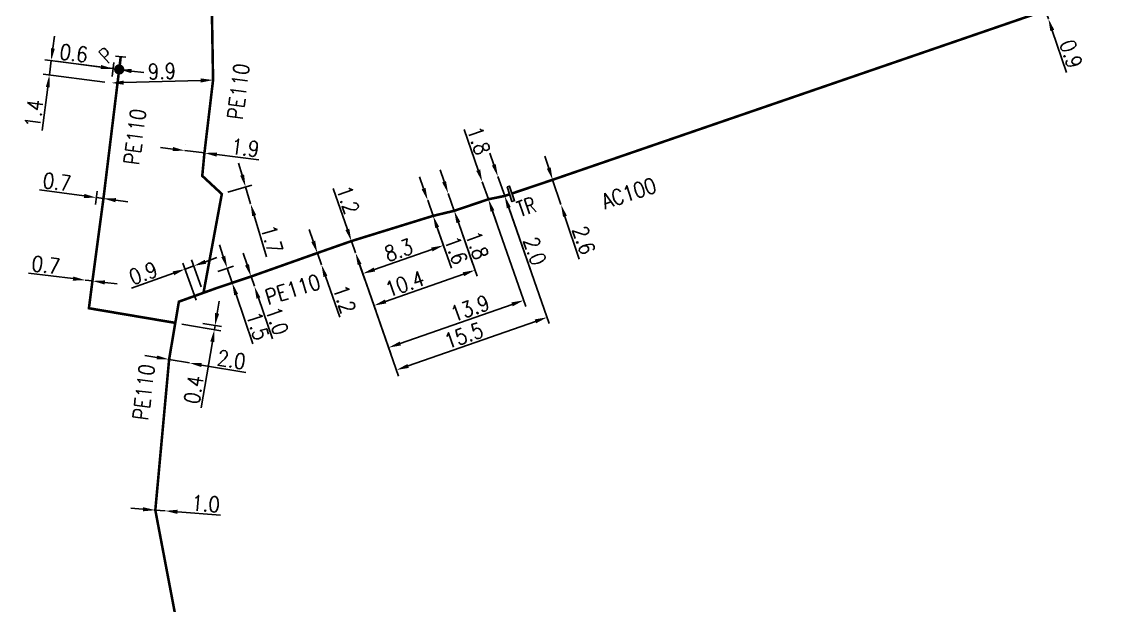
# Model space of a CAD drawing. Header units: millimetres. Extents: x 100882 to 102000, y 121995 to 123000.
# Drawn here: x 101475.9 to 101583, y 122133.1 to 122189.8 of the extents above; entities that cross this region are included whole.
import ezdxf
from ezdxf.enums import TextEntityAlignment as Align

# ---------------------------------------------------------------- set-up
doc = ezdxf.new("R2010")
doc.units = ezdxf.units.MM
doc.header["$PDMODE"] = 34
doc.linetypes.add('L_25_AP', pattern=[2000, 1000, 1000])
doc.linetypes.add('L_25_PE', pattern=[2000, 1000, 1000])
doc.layers.get('0').update_dxf_attribs({"linetype": 'CONTINUOUS'})
doc.layers.get('DEFPOINTS').update_dxf_attribs({"linetype": 'CONTINUOUS'})
for name, color, linetype in [('L_150', 1, 'CONTINUOUS'), ('L_300', 7, 'CONTINUOUS'), ('L_340', 7, 'CONTINUOUS')]:
    doc.layers.add(name, color=color, linetype=linetype)
doc.styles.add('G_ROMANS', font='ROMANS.SHX', dxfattribs={"width": 0.75})
doc.styles.get("Standard").update_dxf_attribs({"font": 'romans.shx', "width": 0.85})
doc.dimstyles.get("Standard").update_dxf_attribs({"dimtxt": 1.5, "dimasz": 1.2, "dimexe": 0.625, "dimexo": 0.625, "dimgap": 0.25, "dimtad": 1, "dimdec": 1, "dimzin": 0, "dimdsep": 46, "dimtxsty": 'Standard', "dimcen": -0.5, "dimadec": 0, "dimazin": 0, "dimtfac": 1, "dimtdec": 1, "dimtmove": 0, "dimatfit": 3, "dimfxl": 0, "dimtolj": 1, "dimtzin": 0, "dimarcsym": 0})

# ---------------------------------------------------------------- blocks, each defined once
blk = doc.blocks.new('*D62')
at = {"layer": 'DEFPOINTS', "color": 0, "linetype": 'Continuous', "transparency": 16777216}
for p in [(101491.77, 122165.79), (101493.56, 122163.49), (101493.06, 122162.19)]:
    blk.add_point(p, dxfattribs=at)
at = {"layer": 'L_150', "color": 0, "linetype": 'Continuous', "lineweight": -2, "transparency": 16777216}
for p, q in [((101492.85, 122162.78), (101491.56, 122166.38)), ((101493.34, 122164.07), (101492.4, 122166.68)), ((101493.75, 122166.5), (101494.87, 122166.91)), ((101490.64, 122165.38), (101486.58, 122163.93)), ((101492.62, 122166.1), (101491.77, 122165.79))]:
    blk.add_line(p, q, dxfattribs=at)
at = {"layer": 'L_150', "color": 0, "linetype": 'Continuous', "transparency": 16777216}
for points in [[(101493.68, 122166.69), (101493.81, 122166.31), (101492.62, 122166.1)], [(101490.57, 122165.57), (101490.71, 122165.2), (101491.77, 122165.79)]]:
    blk.add_solid(points, dxfattribs=at)
at = {"layer": 'L_150', "color": 0, "linetype": 'Continuous', "transparency": 16777216, "insert": (101487.71, 122165.39), "char_height": 1.5, "attachment_point": 5, "rotation": 19.7913}
blk.add_mtext('\\A1;0.9', dxfattribs=at)
blk = doc.blocks.new('*D63')
at = {"layer": 'DEFPOINTS', "color": 0, "linetype": 'Continuous', "transparency": 16777216}
for p in [(101494.36, 122165.37), (101495.87, 122165.88), (101494.84, 122163.95)]:
    blk.add_point(p, dxfattribs=at)
at = {"layer": 'L_150', "color": 0, "linetype": 'Continuous', "lineweight": -2, "transparency": 16777216}
for p, q in [((101495.48, 122167.01), (101495.1, 122168.15)), ((101494.95, 122165.57), (101496.46, 122166.08)), ((101495.87, 122165.88), (101496.35, 122164.46)), ((101495.43, 122164.15), (101496.94, 122164.66)), ((101496.73, 122163.32), (101498.35, 122158.54))]:
    blk.add_line(p, q, dxfattribs=at)
at = {"layer": 'L_150', "color": 0, "linetype": 'Continuous', "transparency": 16777216}
for points in [[(101495.67, 122167.08), (101495.29, 122166.95), (101495.87, 122165.88)], [(101496.92, 122163.38), (101496.54, 122163.25), (101496.35, 122164.46)]]:
    blk.add_solid(points, dxfattribs=at)
at = {"layer": 'L_150', "color": 0, "linetype": 'Continuous', "transparency": 16777216, "insert": (101498.82, 122160.27), "char_height": 1.5, "attachment_point": 5, "rotation": 288.6814}
blk.add_mtext('\\A1;1.5', dxfattribs=at)
blk = doc.blocks.new('*D64')
at = {"layer": 'DEFPOINTS', "color": 0, "linetype": 'Continuous', "transparency": 16777216}
for p in [(101498.18, 122165.07), (101498.51, 122164.12), (101498.51, 122164.12)]:
    blk.add_point(p, dxfattribs=at)
at = {"layer": 'L_150', "color": 0, "linetype": 'Continuous', "lineweight": -2, "transparency": 16777216}
for p, q in [((101497.79, 122166.2), (101497.4, 122167.34)), ((101498.18, 122165.07), (101498.51, 122164.12)), ((101498.89, 122162.99), (101500.25, 122159.02))]:
    blk.add_line(p, q, dxfattribs=at)
at = {"layer": 'L_150', "color": 0, "linetype": 'Continuous', "transparency": 16777216}
for points in [[(101497.98, 122166.27), (101497.6, 122166.14), (101498.18, 122165.07)], [(101499.08, 122163.05), (101498.71, 122162.92), (101498.51, 122164.12)]]:
    blk.add_solid(points, dxfattribs=at)
at = {"layer": 'L_150', "color": 0, "linetype": 'Continuous', "transparency": 16777216, "insert": (101500.71, 122160.76), "char_height": 1.5, "attachment_point": 5, "rotation": 288.9324}
blk.add_mtext('\\A1;1.0', dxfattribs=at)
blk = doc.blocks.new('*D65')
at = {"layer": 'DEFPOINTS', "color": 0, "linetype": 'Continuous', "transparency": 16777216}
for p in [(101504.62, 122167.35), (101505.02, 122166.22), (101505.02, 122166.22)]:
    blk.add_point(p, dxfattribs=at)
at = {"layer": 'L_150', "color": 0, "linetype": 'Continuous', "lineweight": -2, "transparency": 16777216}
for p, q in [((101504.22, 122168.49), (101503.83, 122169.62)), ((101504.62, 122167.35), (101505.02, 122166.22)), ((101505.41, 122165.09), (101506.8, 122161.13))]:
    blk.add_line(p, q, dxfattribs=at)
at = {"layer": 'L_150', "color": 0, "linetype": 'Continuous', "transparency": 16777216}
for points in [[(101504.41, 122168.55), (101504.03, 122168.42), (101504.62, 122167.35)], [(101505.6, 122165.15), (101505.22, 122165.02), (101505.02, 122166.22)]]:
    blk.add_solid(points, dxfattribs=at)
at = {"layer": 'L_150', "color": 0, "linetype": 'Continuous', "transparency": 16777216, "insert": (101507.25, 122162.87), "char_height": 1.5, "attachment_point": 5, "rotation": 289.2792}
blk.add_mtext('\\A1;1.2', dxfattribs=at)
blk = doc.blocks.new('*D66')
at = {"layer": 'DEFPOINTS', "color": 0, "linetype": 'Continuous', "transparency": 16777216}
for p in [(101507.93, 122168.51), (101508.33, 122167.38), (101508.33, 122167.38)]:
    blk.add_point(p, dxfattribs=at)
at = {"layer": 'L_150', "color": 0, "linetype": 'Continuous', "lineweight": -2, "transparency": 16777216}
for p, q in [((101507.54, 122169.64), (101506.15, 122173.6)), ((101508.33, 122167.38), (101507.93, 122168.51)), ((101508.72, 122166.25), (101509.12, 122165.11))]:
    blk.add_line(p, q, dxfattribs=at)
at = {"layer": 'L_150', "color": 0, "linetype": 'Continuous', "transparency": 16777216}
for points in [[(101507.72, 122169.71), (101507.35, 122169.58), (101507.93, 122168.51)], [(101508.91, 122166.31), (101508.54, 122166.18), (101508.33, 122167.38)]]:
    blk.add_solid(points, dxfattribs=at)
at = {"layer": 'L_150', "color": 0, "linetype": 'Continuous', "transparency": 16777216, "insert": (101507.59, 122172.52), "char_height": 1.5, "attachment_point": 5, "rotation": 289.283}
blk.add_mtext('\\A1;1.2', dxfattribs=at)
blk = doc.blocks.new('*D67')
at = {"layer": 'DEFPOINTS', "color": 0, "linetype": 'Continuous', "transparency": 16777216}
for p in [(101515.87, 122170.96), (101508.37, 122167.25), (101509.04, 122165.35)]:
    blk.add_point(p, dxfattribs=at)
at = {"layer": 'L_150', "color": 0, "linetype": 'Continuous', "lineweight": -2, "transparency": 16777216}
for p, q in [((101516.07, 122170.37), (101517.08, 122167.5)), ((101515.74, 122167.69), (101510.17, 122165.75)), ((101508.58, 122166.66), (101509.24, 122164.76))]:
    blk.add_line(p, q, dxfattribs=at)
at = {"layer": 'L_150', "color": 0, "linetype": 'Continuous', "transparency": 16777216}
for points in [[(101515.67, 122167.88), (101515.81, 122167.51), (101516.87, 122168.09)], [(101510.1, 122165.94), (101510.24, 122165.56), (101509.04, 122165.35)]]:
    blk.add_solid(points, dxfattribs=at)
at = {"layer": 'L_150', "color": 0, "linetype": 'Continuous', "transparency": 16777216, "insert": (101512.52, 122167.63), "char_height": 1.5, "attachment_point": 5, "rotation": 19.2829}
blk.add_mtext('\\A1;8.3', dxfattribs=at)
blk = doc.blocks.new('*D68')
at = {"layer": 'DEFPOINTS', "color": 0, "linetype": 'Continuous', "transparency": 16777216}
for p in [(101517.92, 122171.45), (101508.37, 122167.25), (101510.12, 122162.25)]:
    blk.add_point(p, dxfattribs=at)
at = {"layer": 'L_150', "color": 0, "linetype": 'Continuous', "lineweight": -2, "transparency": 16777216}
for p, q in [((101518.13, 122170.86), (101520.14, 122165.1)), ((101508.58, 122166.66), (101510.33, 122161.66)), ((101518.81, 122165.29), (101511.25, 122162.65))]:
    blk.add_line(p, q, dxfattribs=at)
at = {"layer": 'L_150', "color": 0, "linetype": 'Continuous', "transparency": 16777216}
for points in [[(101518.74, 122165.48), (101518.87, 122165.1), (101519.94, 122165.69)], [(101511.19, 122162.84), (101511.32, 122162.46), (101510.12, 122162.25)]]:
    blk.add_solid(points, dxfattribs=at)
at = {"layer": 'L_150', "color": 0, "linetype": 'Continuous', "transparency": 16777216, "insert": (101513.11, 122164.36), "char_height": 1.5, "attachment_point": 5, "rotation": 19.283}
blk.add_mtext('\\A1;10.4', dxfattribs=at)
blk = doc.blocks.new('*D69')
at = {"layer": 'DEFPOINTS', "color": 0, "linetype": 'Continuous', "transparency": 16777216}
for p in [(101521.24, 122172.57), (101508.37, 122167.25), (101511.55, 122158.17)]:
    blk.add_point(p, dxfattribs=at)
at = {"layer": 'L_150', "color": 0, "linetype": 'Continuous', "lineweight": -2, "transparency": 16777216}
for p, q in [((101521.45, 122171.98), (101524.88, 122162.17)), ((101508.58, 122166.66), (101511.76, 122157.58)), ((101523.54, 122162.37), (101512.68, 122158.57))]:
    blk.add_line(p, q, dxfattribs=at)
at = {"layer": 'L_150', "color": 0, "linetype": 'Continuous', "transparency": 16777216}
for points in [[(101523.47, 122162.56), (101523.6, 122162.18), (101524.67, 122162.76)], [(101512.62, 122158.76), (101512.75, 122158.38), (101511.55, 122158.17)]]:
    blk.add_solid(points, dxfattribs=at)
at = {"layer": 'L_150', "color": 0, "linetype": 'Continuous', "transparency": 16777216, "insert": (101519.44, 122161.99), "char_height": 1.5, "attachment_point": 5, "rotation": 19.2829}
blk.add_mtext('\\A1;13.9', dxfattribs=at)
blk = doc.blocks.new('*D70')
at = {"layer": 'DEFPOINTS', "color": 0, "linetype": 'Continuous', "transparency": 16777216}
for p in [(101522.82, 122172.89), (101508.37, 122167.25), (101512.31, 122156)]:
    blk.add_point(p, dxfattribs=at)
at = {"layer": 'L_150', "color": 0, "linetype": 'Continuous', "lineweight": -2, "transparency": 16777216}
for p, q in [((101523.03, 122172.3), (101527.15, 122160.52)), ((101508.58, 122166.66), (101512.52, 122155.41)), ((101525.81, 122160.72), (101513.44, 122156.39))]:
    blk.add_line(p, q, dxfattribs=at)
at = {"layer": 'L_150', "color": 0, "linetype": 'Continuous', "transparency": 16777216}
for points in [[(101525.74, 122160.91), (101525.87, 122160.53), (101526.94, 122161.11)], [(101513.38, 122156.58), (101513.51, 122156.2), (101512.31, 122156)]]:
    blk.add_solid(points, dxfattribs=at)
at = {"layer": 'L_150', "color": 0, "linetype": 'Continuous', "transparency": 16777216, "insert": (101518.84, 122159.34), "char_height": 1.5, "attachment_point": 5, "rotation": 19.2833}
blk.add_mtext('\\A1;15.5', dxfattribs=at)
blk = doc.blocks.new('*D71')
at = {"layer": 'DEFPOINTS', "color": 0, "linetype": 'Continuous', "transparency": 16777216}
for p in [(101491.76, 122177.29), (101491.76, 122177.29), (101493.65, 122177.06)]:
    blk.add_point(p, dxfattribs=at)
at = {"layer": 'L_150', "color": 0, "linetype": 'Continuous', "lineweight": -2, "transparency": 16777216}
for p, q in [((101490.57, 122177.44), (101489.38, 122177.59)), ((101491.76, 122177.29), (101493.65, 122177.06)), ((101491.84, 122177.91), (101491.84, 122177.91)), ((101493.73, 122177.68), (101493.73, 122177.68)), ((101494.84, 122176.91), (101498.94, 122176.39))]:
    blk.add_line(p, q, dxfattribs=at)
at = {"layer": 'L_150', "color": 0, "linetype": 'Continuous', "transparency": 16777216}
for points in [[(101490.6, 122177.64), (101490.55, 122177.25), (101491.76, 122177.29)], [(101494.87, 122177.11), (101494.82, 122176.71), (101493.65, 122177.06)]]:
    blk.add_solid(points, dxfattribs=at)
at = {"layer": 'L_150', "color": 0, "linetype": 'Continuous', "transparency": 16777216, "insert": (101497.61, 122177.57), "char_height": 1.5, "attachment_point": 5, "rotation": 352.8252}
blk.add_mtext('\\A1;1.9', dxfattribs=at)
blk = doc.blocks.new('*D72')
at = {"layer": 'DEFPOINTS', "color": 0, "linetype": 'Continuous', "transparency": 16777216}
for p in [(101484.6, 122183.86), (101484.6, 122183.86), (101494.49, 122184.14)]:
    blk.add_point(p, dxfattribs=at)
at = {"layer": 'L_150', "color": 0, "linetype": 'Continuous', "lineweight": -2, "transparency": 16777216}
for p, q in [((101493.29, 122184.1), (101485.8, 122183.89)), ((101494.51, 122183.51), (101494.51, 122183.51))]:
    blk.add_line(p, q, dxfattribs=at)
at = {"layer": 'L_150', "color": 0, "linetype": 'Continuous', "transparency": 16777216}
for points in [[(101485.79, 122184.09), (101485.8, 122183.69), (101484.6, 122183.86)], [(101493.29, 122184.3), (101493.3, 122183.9), (101494.49, 122184.14)]]:
    blk.add_solid(points, dxfattribs=at)
at = {"layer": 'L_150', "color": 0, "linetype": 'Continuous', "transparency": 16777216, "insert": (101489.52, 122185), "char_height": 1.5, "attachment_point": 5, "rotation": 1.6274}
blk.add_mtext('\\A1;9.9', dxfattribs=at)
blk = doc.blocks.new('*D95')
at = {"layer": 'DEFPOINTS', "color": 0, "linetype": 'Continuous', "transparency": 16777216}
for p in [(101495.34, 122173.08), (101498.14, 122172.13), (101498.14, 122172.13)]:
    blk.add_point(p, dxfattribs=at)
at = {"layer": 'L_150', "color": 0, "linetype": 'Continuous', "lineweight": -2, "transparency": 16777216}
for p, q in [((101497.31, 122174.91), (101496.97, 122176.06)), ((101495.94, 122173.25), (101498.25, 122173.94)), ((101497.65, 122173.76), (101498.14, 122172.13)), ((101498.48, 122170.98), (101499.68, 122166.97))]:
    blk.add_line(p, q, dxfattribs=at)
at = {"layer": 'L_150', "color": 0, "linetype": 'Continuous', "transparency": 16777216}
for points in [[(101497.5, 122174.97), (101497.12, 122174.86), (101497.65, 122173.76)], [(101498.67, 122171.04), (101498.29, 122170.93), (101498.14, 122172.13)]]:
    blk.add_solid(points, dxfattribs=at)
at = {"layer": 'L_150', "color": 0, "linetype": 'Continuous', "transparency": 16777216, "insert": (101500.21, 122168.69), "char_height": 1.5, "attachment_point": 5, "rotation": 286.5721}
blk.add_mtext('\\A1;1.7', dxfattribs=at)
blk = doc.blocks.new('*D97')
at = {"layer": 'DEFPOINTS', "color": 0, "linetype": 'Continuous', "transparency": 16777216}
for p in [(101517.33, 122173.14), (101517.92, 122171.45), (101517.92, 122171.45)]:
    blk.add_point(p, dxfattribs=at)
at = {"layer": 'L_150', "color": 0, "linetype": 'Continuous', "lineweight": -2, "transparency": 16777216}
for p, q in [((101516.93, 122174.28), (101516.54, 122175.41)), ((101517.33, 122173.14), (101517.92, 122171.45)), ((101518.32, 122170.31), (101519.7, 122166.36))]:
    blk.add_line(p, q, dxfattribs=at)
at = {"layer": 'L_150', "color": 0, "linetype": 'Continuous', "transparency": 16777216}
for points in [[(101517.12, 122174.34), (101516.74, 122174.21), (101517.33, 122173.14)], [(101518.51, 122170.38), (101518.13, 122170.25), (101517.92, 122171.45)]]:
    blk.add_solid(points, dxfattribs=at)
at = {"layer": 'L_150', "color": 0, "linetype": 'Continuous', "transparency": 16777216, "insert": (101520.15, 122168.1), "char_height": 1.5, "attachment_point": 5, "rotation": 289.283}
blk.add_mtext('\\A1;1.8', dxfattribs=at)
blk = doc.blocks.new('*D98')
at = {"layer": 'DEFPOINTS', "color": 0, "linetype": 'Continuous', "transparency": 16777216}
for p in [(101515.34, 122172.47), (101515.87, 122170.96), (101515.87, 122170.96)]:
    blk.add_point(p, dxfattribs=at)
at = {"layer": 'L_150', "color": 0, "linetype": 'Continuous', "lineweight": -2, "transparency": 16777216}
for p, q in [((101514.94, 122173.6), (101514.55, 122174.74)), ((101515.34, 122172.47), (101515.87, 122170.96)), ((101516.26, 122169.83), (101517.65, 122165.88))]:
    blk.add_line(p, q, dxfattribs=at)
at = {"layer": 'L_150', "color": 0, "linetype": 'Continuous', "transparency": 16777216}
for points in [[(101515.13, 122173.67), (101514.75, 122173.54), (101515.34, 122172.47)], [(101516.45, 122169.9), (101516.08, 122169.76), (101515.87, 122170.96)]]:
    blk.add_solid(points, dxfattribs=at)
at = {"layer": 'L_150', "color": 0, "linetype": 'Continuous', "transparency": 16777216, "insert": (101518.1, 122167.62), "char_height": 1.5, "attachment_point": 5, "rotation": 289.2829}
blk.add_mtext('\\A1;1.6', dxfattribs=at)
blk = doc.blocks.new('*D99')
at = {"layer": 'DEFPOINTS', "color": 0, "linetype": 'Continuous', "transparency": 16777216}
for p in [(101520.64, 122174.27), (101521.24, 122172.57), (101521.24, 122172.57)]:
    blk.add_point(p, dxfattribs=at)
at = {"layer": 'L_150', "color": 0, "linetype": 'Continuous', "lineweight": -2, "transparency": 16777216}
for p, q in [((101520.25, 122175.4), (101518.87, 122179.35)), ((101521.24, 122172.57), (101520.64, 122174.27)), ((101521.64, 122171.43), (101522.03, 122170.3))]:
    blk.add_line(p, q, dxfattribs=at)
at = {"layer": 'L_150', "color": 0, "linetype": 'Continuous', "transparency": 16777216}
for points in [[(101520.44, 122175.46), (101520.06, 122175.33), (101520.64, 122174.27)], [(101521.82, 122171.5), (101521.45, 122171.37), (101521.24, 122172.57)]]:
    blk.add_solid(points, dxfattribs=at)
at = {"layer": 'L_150', "color": 0, "linetype": 'Continuous', "transparency": 16777216, "insert": (101520.3, 122178.27), "char_height": 1.5, "attachment_point": 5, "rotation": 289.2829}
blk.add_mtext('\\A1;1.8', dxfattribs=at)
blk = doc.blocks.new('*D100')
at = {"layer": 'DEFPOINTS', "color": 0, "linetype": 'Continuous', "transparency": 16777216}
for p in [(101522.16, 122174.78), (101522.82, 122172.89), (101522.82, 122172.89)]:
    blk.add_point(p, dxfattribs=at)
at = {"layer": 'L_150', "color": 0, "linetype": 'Continuous', "lineweight": -2, "transparency": 16777216}
for p, q in [((101521.76, 122175.91), (101521.37, 122177.04)), ((101522.16, 122174.78), (101522.82, 122172.89)), ((101523.22, 122171.76), (101525.33, 122165.71))]:
    blk.add_line(p, q, dxfattribs=at)
at = {"layer": 'L_150', "color": 0, "linetype": 'Continuous', "transparency": 16777216}
for points in [[(101521.95, 122175.98), (101521.58, 122175.84), (101522.16, 122174.78)], [(101523.41, 122171.82), (101523.03, 122171.69), (101522.82, 122172.89)]]:
    blk.add_solid(points, dxfattribs=at)
at = {"layer": 'L_150', "color": 0, "linetype": 'Continuous', "transparency": 16777216, "insert": (101525.75, 122167.54), "char_height": 1.5, "attachment_point": 5, "rotation": 289.2833}
blk.add_mtext('\\A1;2.0', dxfattribs=at)
blk = doc.blocks.new('*D276')
at = {"layer": 'DEFPOINTS', "color": 0, "linetype": 'Continuous', "transparency": 16777216}
for p in [(101490.82, 122160.57), (101492.86, 122160.62), (101494.62, 122159.92)]:
    blk.add_point(p, dxfattribs=at)
at = {"layer": 'L_150', "color": 0, "linetype": 'Continuous', "lineweight": -2, "transparency": 16777216}
for p, q in [((101494.89, 122161.5), (101495.09, 122162.68)), ((101491.44, 122160.46), (101495.23, 122159.81)), ((101493.48, 122160.52), (101495.3, 122160.21)), ((101494.68, 122160.31), (101494.62, 122159.92)), ((101494.42, 122158.74), (101493.32, 122152.32))]:
    blk.add_line(p, q, dxfattribs=at)
at = {"layer": 'L_150', "color": 0, "linetype": 'Continuous', "transparency": 16777216}
for points in [[(101494.69, 122161.53), (101495.08, 122161.46), (101494.68, 122160.31)], [(101494.22, 122158.77), (101494.61, 122158.7), (101494.62, 122159.92)]]:
    blk.add_solid(points, dxfattribs=at)
at = {"layer": 'L_150', "color": 0, "linetype": 'Continuous', "transparency": 16777216, "insert": (101492.61, 122154.09), "char_height": 1.5, "attachment_point": 5, "rotation": 80.3399}
blk.add_mtext('\\A1;0.4', dxfattribs=at)
blk = doc.blocks.new('*D277')
at = {"layer": 'DEFPOINTS', "color": 0, "linetype": 'Continuous', "transparency": 16777216}
for p in [(101482.08, 122164.72), (101482.77, 122164.64), (101482.77, 122164.64)]:
    blk.add_point(p, dxfattribs=at)
at = {"layer": 'L_150', "color": 0, "linetype": 'Continuous', "lineweight": -2, "transparency": 16777216}
for p, q in [((101480.89, 122164.87), (101476.55, 122165.39)), ((101482.77, 122164.64), (101482.08, 122164.72)), ((101483.97, 122164.49), (101485.16, 122164.35))]:
    blk.add_line(p, q, dxfattribs=at)
at = {"layer": 'L_150', "color": 0, "linetype": 'Continuous', "transparency": 16777216}
for points in [[(101480.91, 122165.07), (101480.86, 122164.67), (101482.08, 122164.72)], [(101483.99, 122164.69), (101483.94, 122164.3), (101482.77, 122164.64)]]:
    blk.add_solid(points, dxfattribs=at)
at = {"layer": 'L_150', "color": 0, "linetype": 'Continuous', "transparency": 16777216, "insert": (101478.24, 122166.19), "char_height": 1.5, "attachment_point": 5, "rotation": 353.1037}
blk.add_mtext('\\A1;0.7', dxfattribs=at)
blk = doc.blocks.new('*D343')
at = {"layer": 'DEFPOINTS', "color": 0, "linetype": 'Continuous', "transparency": 16777216}
for p in [(101527.48, 122174.46), (101528.29, 122172.05), (101528.29, 122172.05)]:
    blk.add_point(p, dxfattribs=at)
at = {"layer": 'L_150', "color": 0, "linetype": 'Continuous', "lineweight": -2, "transparency": 16777216}
for p, q in [((101527.1, 122175.6), (101526.71, 122176.74)), ((101527.48, 122174.46), (101528.29, 122172.05)), ((101528.68, 122170.91), (101530.07, 122166.77))]:
    blk.add_line(p, q, dxfattribs=at)
at = {"layer": 'L_150', "color": 0, "linetype": 'Continuous', "transparency": 16777216}
for points in [[(101527.29, 122175.66), (101526.91, 122175.54), (101527.48, 122174.46)], [(101528.87, 122170.97), (101528.49, 122170.85), (101528.29, 122172.05)]]:
    blk.add_solid(points, dxfattribs=at)
at = {"layer": 'L_150', "color": 0, "linetype": 'Continuous', "transparency": 16777216, "insert": (101530.52, 122168.59), "char_height": 1.5, "attachment_point": 5, "rotation": 288.6359}
blk.add_mtext('\\A1;2.6', dxfattribs=at)
blk = doc.blocks.new('*D344')
at = {"layer": 'DEFPOINTS', "color": 0, "linetype": 'Continuous', "transparency": 16777216}
for p in [(101575.37, 122190.9), (101575.64, 122190.09), (101575.64, 122190.09)]:
    blk.add_point(p, dxfattribs=at)
at = {"layer": 'L_150', "color": 0, "linetype": 'Continuous', "lineweight": -2, "transparency": 16777216}
for p, q in [((101574.98, 122192.03), (101574.6, 122193.17)), ((101575.37, 122190.9), (101575.64, 122190.09)), ((101576.02, 122188.95), (101577.4, 122184.87))]:
    blk.add_line(p, q, dxfattribs=at)
at = {"layer": 'L_150', "color": 0, "linetype": 'Continuous', "transparency": 16777216}
for points in [[(101575.17, 122192.1), (101574.79, 122191.97), (101575.37, 122190.9)], [(101576.21, 122189.02), (101575.83, 122188.89), (101575.64, 122190.09)]]:
    blk.add_solid(points, dxfattribs=at)
at = {"layer": 'L_150', "color": 0, "linetype": 'Continuous', "transparency": 16777216, "insert": (101577.85, 122186.67), "char_height": 1.5, "attachment_point": 5, "rotation": 288.6866}
blk.add_mtext('\\A1;0.9', dxfattribs=at)
blk = doc.blocks.new('L_340_19')
at = {"linetype": 'Continuous'}
blk.add_hatch(color=0, dxfattribs=at).paths.add_polyline_path([(0.125, 0.75), (-0.125, 0.75), (-0.125, -0.75), (0.125, -0.75)])
at = {"color": 0, "linetype": 'Continuous'}
blk.add_lwpolyline([(-0.125, 0.75), (0.125, 0.75), (0.125, -0.75), (-0.125, -0.75)], close=True, dxfattribs=at)
at = {"color": 0, "linetype": 'Continuous', "width": 0.75}
for tag, height, flags, p in [('TR', 1.5, 8, (0, 3)), ('DEF_LEG', 1.2, 3, (0, -5)), ('DEF_COUP', 1.2, 3, (0, -7.5)), ('DEF_TYPE', 1.2, 3, (0, -10))]:
    blk.add_attdef(tag, text='', height=height, dxfattribs=dict(at, flags=flags)).set_placement(p, align=Align.MIDDLE)
blk = doc.blocks.new('*D590')
at = {"layer": 'DEFPOINTS', "color": 0, "linetype": 'Continuous', "transparency": 16777216}
for p in [(101488.88, 122142.39), (101489.83, 122142.32), (101489.83, 122142.32)]:
    blk.add_point(p, dxfattribs=at)
at = {"layer": 'L_150', "color": 0, "linetype": 'Continuous', "lineweight": -2, "transparency": 16777216}
for p, q in [((101487.68, 122142.48), (101486.49, 122142.57)), ((101488.88, 122142.39), (101489.83, 122142.32)), ((101491.02, 122142.23), (101495.2, 122141.92))]:
    blk.add_line(p, q, dxfattribs=at)
at = {"layer": 'L_150', "color": 0, "linetype": 'Continuous', "transparency": 16777216}
for points in [[(101487.7, 122142.68), (101487.67, 122142.28), (101488.88, 122142.39)], [(101491.04, 122142.43), (101491.01, 122142.03), (101489.83, 122142.32)]]:
    blk.add_solid(points, dxfattribs=at)
at = {"layer": 'L_150', "color": 0, "linetype": 'Continuous', "transparency": 16777216, "insert": (101493.78, 122143.02), "char_height": 1.5, "attachment_point": 5, "rotation": 355.7278}
blk.add_mtext('\\A1;1.0', dxfattribs=at)
blk = doc.blocks.new('*D591')
at = {"layer": 'DEFPOINTS', "color": 0, "linetype": 'Continuous', "transparency": 16777216}
for p in [(101490.22, 122157.02), (101492.19, 122156.68), (101492.19, 122156.68)]:
    blk.add_point(p, dxfattribs=at)
at = {"layer": 'L_150', "color": 0, "linetype": 'Continuous', "lineweight": -2, "transparency": 16777216}
for p, q in [((101489.03, 122157.22), (101487.85, 122157.42)), ((101490.22, 122157.02), (101492.19, 122156.68)), ((101493.37, 122156.48), (101497.68, 122155.75))]:
    blk.add_line(p, q, dxfattribs=at)
at = {"layer": 'L_150', "color": 0, "linetype": 'Continuous', "transparency": 16777216}
for points in [[(101489.07, 122157.41), (101489, 122157.02), (101490.22, 122157.02)], [(101493.4, 122156.68), (101493.34, 122156.28), (101492.19, 122156.68)]]:
    blk.add_solid(points, dxfattribs=at)
at = {"layer": 'L_150', "color": 0, "linetype": 'Continuous', "transparency": 16777216, "insert": (101496.28, 122157), "char_height": 1.5, "attachment_point": 5, "rotation": 350.3465}
blk.add_mtext('\\A1;2.0', dxfattribs=at)
blk = doc.blocks.new('*D592')
at = {"layer": 'DEFPOINTS', "color": 0, "linetype": 'Continuous', "transparency": 16777216}
for p in [(101483.15, 122172.73), (101483.84, 122172.64), (101482.97, 122171.45)]:
    blk.add_point(p, dxfattribs=at)
at = {"layer": 'L_150', "color": 0, "linetype": 'Continuous', "lineweight": -2, "transparency": 16777216}
for p, q in [((101481.96, 122172.89), (101477.62, 122173.47)), ((101483.06, 122172.06), (101483.23, 122173.35)), ((101483.84, 122172.64), (101483.15, 122172.73)), ((101485.03, 122172.48), (101486.22, 122172.32))]:
    blk.add_line(p, q, dxfattribs=at)
at = {"layer": 'L_150', "color": 0, "linetype": 'Continuous', "transparency": 16777216}
for points in [[(101481.98, 122173.09), (101481.93, 122172.69), (101483.15, 122172.73)], [(101485.06, 122172.68), (101485, 122172.28), (101483.84, 122172.64)]]:
    blk.add_solid(points, dxfattribs=at)
at = {"layer": 'L_150', "color": 0, "linetype": 'Continuous', "transparency": 16777216, "insert": (101479.33, 122174.25), "char_height": 1.5, "attachment_point": 5, "rotation": 352.4209}
blk.add_mtext('\\A1;0.7', dxfattribs=at)
blk = doc.blocks.new('*D593')
at = {"layer": 'DEFPOINTS', "color": 0, "linetype": 'Continuous', "transparency": 16777216}
for p in [(101478.59, 122184.64), (101485.37, 122185.17), (101484.6, 122183.86)]:
    blk.add_point(p, dxfattribs=at)
at = {"layer": 'L_340', "color": 0, "linetype": 'Continuous', "lineweight": -2, "transparency": 16777216}
for p, q in [((101478.93, 122187.22), (101479.08, 122188.41)), ((101484.75, 122185.25), (101478.15, 122186.11)), ((101478.77, 122186.03), (101478.59, 122184.64)), ((101483.98, 122183.94), (101477.97, 122184.72)), ((101478.43, 122183.45), (101477.89, 122179.23))]:
    blk.add_line(p, q, dxfattribs=at)
at = {"layer": 'L_340', "color": 0, "linetype": 'Continuous', "transparency": 16777216}
for points in [[(101478.73, 122187.24), (101479.12, 122187.19), (101478.77, 122186.03)], [(101478.24, 122183.47), (101478.63, 122183.42), (101478.59, 122184.64)]]:
    blk.add_solid(points, dxfattribs=at)
at = {"layer": 'L_340', "color": 0, "linetype": 'Continuous', "transparency": 16777216, "insert": (101477.09, 122180.88), "char_height": 1.5, "attachment_point": 5, "rotation": 82.5757}
blk.add_mtext('\\A1;1.4', dxfattribs=at)
blk = doc.blocks.new('*D594')
at = {"layer": 'DEFPOINTS', "color": 0, "linetype": 'Continuous', "transparency": 16777216}
for p in [(101484.78, 122185.24), (101485.37, 122185.17), (101484.6, 122183.86)]:
    blk.add_point(p, dxfattribs=at)
at = {"layer": 'L_340', "color": 0, "linetype": 'Continuous', "lineweight": -2, "transparency": 16777216}
for p, q in [((101483.59, 122185.4), (101479.25, 122185.96)), ((101484.68, 122184.48), (101484.86, 122185.86)), ((101485.37, 122185.17), (101484.78, 122185.24)), ((101486.56, 122185.01), (101487.75, 122184.86))]:
    blk.add_line(p, q, dxfattribs=at)
at = {"layer": 'L_340', "color": 0, "linetype": 'Continuous', "transparency": 16777216}
for points in [[(101483.61, 122185.6), (101483.56, 122185.2), (101484.78, 122185.24)], [(101486.59, 122185.21), (101486.54, 122184.81), (101485.37, 122185.17)]]:
    blk.add_solid(points, dxfattribs=at)
at = {"layer": 'L_340', "color": 0, "linetype": 'Continuous', "transparency": 16777216, "insert": (101480.96, 122186.75), "char_height": 1.5, "attachment_point": 5, "rotation": 352.5757}
blk.add_mtext('\\A1;0.6', dxfattribs=at)
blk = doc.blocks.new('L_340_07')
at = {"color": 0, "linetype": 'Continuous', "const_width": 0.25, "flags": 128}
blk.add_lwpolyline([(0, 0), (1.25, 0)], dxfattribs=at)
at = {"color": 0, "linetype": 'Continuous', "flags": 128}
blk.add_lwpolyline([(1.25, -0.5), (1.25, 0.5)], dxfattribs=at)
at = {"color": 0, "linetype": 'Continuous', "style": 'G_ROMANS', "width": 0.75, "flags": 3}
for tag, p in [('DEF_LEG', (0.72, -3.47)), ('DEF_COUP', (0.72, -5.97)), ('DEF_TYPE', (0.72, -8.47))]:
    blk.add_attdef(tag, text='', height=1.2, dxfattribs=at).set_placement(p, align=Align.MIDDLE)
blk = doc.blocks.new('L_300_12')
at = {"color": 0, "linetype": 'Continuous', "const_width": 0.497, "flags": 128}
blk.add_lwpolyline([(-0.25, 0, 1), (0.25, 0, 1)], format="xyb", close=True, dxfattribs=at)
at = {"color": 0, "linetype": 'Continuous', "style": 'G_ROMANS', "width": 0.75}
blk.add_text('P', height=1.5, dxfattribs=at).set_placement((0, 1.85), align=Align.MIDDLE)
at = {"color": 0, "linetype": 'Continuous', "style": 'G_ROMANS', "width": 0.75, "flags": 3}
for tag, p in [('DEF_LEG', (0, -5)), ('DEF_COUP', (0, -7.5)), ('DEF_TYPE', (0, -10))]:
    blk.add_attdef(tag, text='', height=1.2, dxfattribs=at).set_placement(p, align=Align.MIDDLE)

msp = doc.modelspace()

# ---------------------------------------------------------------- linework, layer by layer
at = {"layer": 'L_150', "linetype": 'L_25_AP', "const_width": 0.25, "flags": 128}
msp.add_lwpolyline([(101523.53, 122173.13), (101527.48, 122174.46), (101575.37, 122190.9), (101589.55, 122195.66), (101645.88, 122214.58), (101645.88, 122214.58), (101645.88, 122214.58), (101656.16, 122218.04), (101653.7, 122225.38), (101655.32, 122228.03), (101642.2, 122263.22), (101642.32, 122264.33), (101635.92, 122281.51), (101635.92, 122281.51), (101634.78, 122284.56), (101636.31, 122285.04), (101642.93, 122287.14), (101642.69, 122287.8), (101642.69, 122287.8), (101642.69, 122287.8), (101642.69, 122287.8), (101642.42, 122288.56), (101626.55, 122332.68), (101623.73, 122341.13), (101623.73, 122341.13), (101623.6, 122341.52)], dxfattribs=at)
at = {"layer": 'L_150', "linetype": 'L_25_PE', "const_width": 0.25, "flags": 128}
for points in [[(101493.56, 122163.49), (101495.34, 122173.08), (101493.44, 122174.84), (101493.65, 122177.06), (101494.49, 122184.14), (101494.36, 122191.77), (101496.05, 122199.71), (101497.21, 122204.11), (101498.42, 122208.9), (101497.75, 122213.72), (101497, 122219.19), (101496.73, 122225.09), (101496.25, 122230.21), (101495.35, 122238.34), (101493.05, 122240.64), (101493.1, 122241.34), (101493.58, 122246.04), (101494.11, 122250.75), (101494.44, 122255.56), (101495.25, 122261.76), (101496.29, 122264.25), (101497.18, 122268.73), (101497.9, 122275.15), (101498.22, 122280.79), (101499.39, 122296.38), (101499.57, 122298.67), (101498.72, 122299.99)], [(101490.82, 122160.57), (101482.43, 122161.99), (101482.77, 122164.64), (101483.84, 122172.64), (101485.37, 122185.17)], [(101523.3, 122173.05), (101522.82, 122172.89), (101522.82, 122172.89), (101521.24, 122172.57), (101517.92, 122171.45), (101515.87, 122170.96), (101507.93, 122168.51), (101504.62, 122167.35), (101498.18, 122165.07), (101494.84, 122163.95), (101493.56, 122163.49), (101491.17, 122162.63), (101490.82, 122160.57), (101490.22, 122157.02), (101488.88, 122142.39), (101488.88, 122142.39), (101491.5, 122128.62), (101491.5, 122128.62), (101495.35, 122109.34), (101495.56, 122108.34)]]:
    msp.add_lwpolyline(points, dxfattribs=at)

# ---------------------------------------------------------------- block references
at = {"layer": 'L_300', "rotation": 42.54498333186278}
msp.add_blockref('L_300_12', (101485.37, 122185.17), dxfattribs=at)
at = {"layer": 'L_340', "rotation": 83.01533366660087}
msp.add_blockref('L_340_07', (101485.37, 122185.17), dxfattribs=at)
at = {"layer": 'L_340'}
ref = msp.add_blockref('L_340_19', (101523.41, 122173.09), dxfattribs=dict(at, rotation=18.64966501910082))
ref.add_attrib('TR', 'TR', dxfattribs={"layer": '0', "color": 0, "linetype": 'Continuous', "height": 1.5, "rotation": 18.6497, "width": 0.75, "flags": 8}).set_placement((101524.93, 122171.83), align=Align.MIDDLE)

# ---------------------------------------------------------------- texts
at = {"layer": 'L_150', "linetype": 'Continuous', "width": 0.85}
for rotation, p in [(82.7436, (101496.95, 122183.03)), (17.2685, (101502.23, 122163.82))]:
    msp.add_text('PE110', height=1.5, rotation=rotation, dxfattribs=at).set_placement(p, align=Align.MIDDLE)
msp.add_text('AC100', height=1.5, rotation=18.3967, dxfattribs=at).set_placement((101532.56, 122171.59))
at = {"layer": 'L_150', "linetype": 'Continuous', "char_height": 1.5, "attachment_point": 7}
for insert, rotation in [((101487.29, 122175.83), 82.5757), ((101488.17, 122151.04), 82.988)]:
    msp.add_mtext('PE110', dxfattribs=dict(at, insert=insert, rotation=rotation))

# ---------------------------------------------------------------- dimensions: what is measured, and where the dimension line sits
at = {"layer": 'L_150', "linetype": 'Continuous'}
for base, p1, p2, angle, picture, middle in [((101575.64, 122190.09), (101575.37, 122190.9), (101575.64, 122190.09), 108.6866, '*D344', (101576.91, 122186.34)), ((101484.6, 122183.86), (101494.49, 122184.14), (101484.6, 122183.86), 1.6274, '*D72', (101489.55, 122184)), ((101521.24, 122172.57), (101520.64, 122174.27), (101521.24, 122172.57), 289.2829, '*D99', (101519.36, 122177.94)), ((101491.76, 122177.29), (101493.65, 122177.06), (101491.76, 122177.29), 352.8252, '*D71', (101497.48, 122176.57)), ((101498.14, 122172.13), (101495.34, 122173.08), (101498.14, 122172.13), 106.5721, '*D95', (101499.25, 122168.4)), ((101522.82, 122172.89), (101522.16, 122174.78), (101522.82, 122172.89), 289.2833, '*D100', (101524.81, 122167.21)), ((101528.2945, 122172.046), (101527.4796, 122174.4623), (101528.2945, 122172.046), 108.6359, '*D343', (101529.5681, 122168.2693)), ((101483.15, 122172.73), (101483.84, 122172.64), (101482.97, 122171.45), 352.4209, '*D592', (101479.19, 122173.26)), ((101517.92, 122171.45), (101517.33, 122173.14), (101517.92, 122171.45), 289.283, '*D97', (101519.21, 122167.77)), ((101508.33, 122167.38), (101507.93, 122168.51), (101508.33, 122167.38), 109.283, '*D66', (101506.65, 122172.19)), ((101515.87, 122170.96), (101515.34, 122172.47), (101515.87, 122170.96), 289.2829, '*D98', (101517.15, 122167.29)), ((101512.31, 122156), (101522.82, 122172.89), (101508.37, 122167.25), 19.2833, '*D70', (101519.17, 122158.39)), ((101511.55, 122158.17), (101521.24, 122172.57), (101508.37, 122167.25), 19.2829, '*D69', (101519.77, 122161.05)), ((101510.12, 122162.25), (101517.92, 122171.45), (101508.37, 122167.25), 19.283, '*D68', (101513.44, 122163.41)), ((101509.04, 122165.35), (101515.87, 122170.96), (101508.37, 122167.25), 19.2829, '*D67', (101512.85, 122166.68)), ((101505.02, 122166.22), (101504.62, 122167.35), (101505.02, 122166.22), 109.2792, '*D65', (101506.3, 122162.54)), ((101495.87, 122165.88), (101494.84, 122163.95), (101494.36, 122165.37), 288.6814, '*D63', (101497.87, 122159.95)), ((101482.77, 122164.64), (101482.08, 122164.72), (101482.77, 122164.64), 353.1037, '*D277', (101478.12, 122165.2)), ((101491.77, 122165.79), (101493.56, 122163.49), (101493.06, 122162.19), 19.7913, '*D62', (101488.05, 122164.45)), ((101498.51, 122164.12), (101498.18, 122165.07), (101498.51, 122164.12), 108.9324, '*D64', (101499.77, 122160.44)), ((101494.62, 122159.92), (101492.86, 122160.62), (101490.82, 122160.57), 260.3399, '*D276', (101493.6, 122153.92)), ((101492.19, 122156.68), (101490.22, 122157.02), (101492.19, 122156.68), 170.3465, '*D591', (101496.12, 122156.01)), ((101489.8264, 122142.3167), (101488.8791, 122142.3875), (101489.8264, 122142.3167), 175.7278, '*D590', (101493.7103, 122142.0266))]:
    dim = msp.add_linear_dim(base=base, p1=p1, p2=p2, angle=angle, dimstyle='Standard', dxfattribs=at)
    dim.commit()
    dim.dimension.update_dxf_attribs({"geometry": picture, "text_midpoint": middle, "dimtype": 160})
at = {"layer": 'L_340', "linetype": 'Continuous'}
for base, angle, picture, middle in [((101478.59, 122184.64), 82.5757, '*D593', (101478.08, 122180.75)), ((101484.78, 122185.24), 352.5757, '*D594', (101480.83, 122185.76))]:
    dim = msp.add_linear_dim(base=base, p1=(101485.37, 122185.17), p2=(101484.6, 122183.86), angle=angle, dimstyle='Standard', dxfattribs=at)
    dim.commit()
    dim.dimension.update_dxf_attribs({"geometry": picture, "text_midpoint": middle, "dimtype": 160})

doc.saveas('drawing.dxf')
